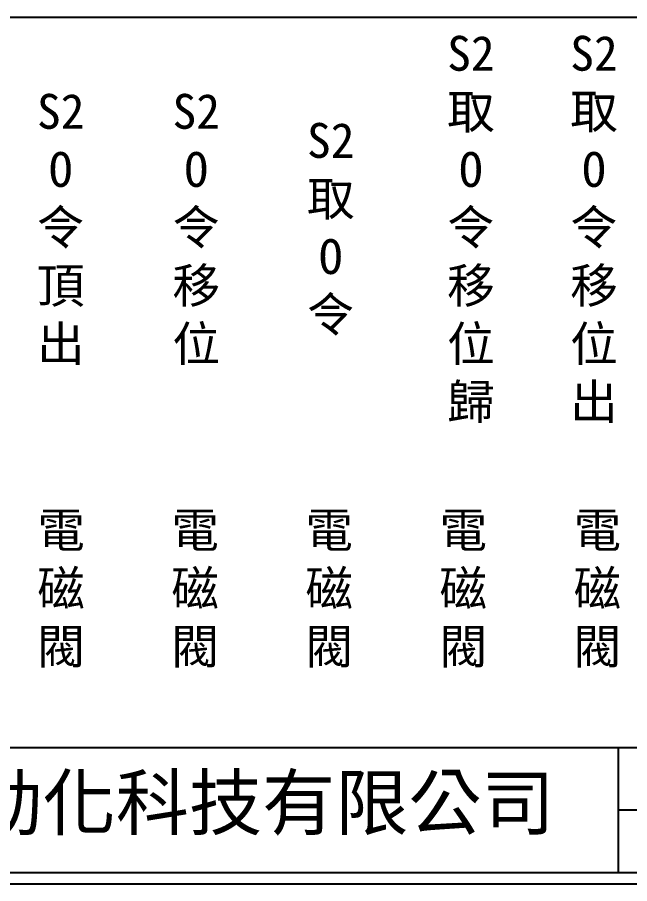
# Model space of a CAD drawing. Extents: x 926 to 1213, y 3 to 207.
# Drawn here: x 994.3 to 1062.8, y 3 to 100 of the extents above; entities that cross this region are included whole.
import ezdxf

# ---------------------------------------------------------------- set-up
doc = ezdxf.new("R2010")
doc.units = 0
doc.layers.add('圖框層', color=7, linetype='CONTINUOUS')
doc.layers.add('標尺寸層', color=3, linetype='CONTINUOUS')
doc.styles.add('CNS', font='romanc.shx', dxfattribs={"bigfont": 'chineset.shx'})
doc.styles.add('STSL', font='kaiu.ttf')

msp = doc.modelspace()

# ---------------------------------------------------------------- linework, layer by layer
at = {"layer": '圖框層', "color": 7}
for p, q in [((926.992, 18.25), (1211.493, 18.25)), ((1061.493, 4.25), (1061.493, 18.25)), ((1061.493, 11.25), (1211.493, 11.25)), ((926.992, 4.25), (1211.493, 4.25)), ((925.742, 3), (1212.742, 3))]:
    msp.add_line(p, q, dxfattribs=at)
at = {"layer": '標尺寸層', "color": 7}
msp.add_line((930.49, 99.958), (1208.361, 99.958), dxfattribs=at)

# ---------------------------------------------------------------- texts
at = {"layer": '圖框層', "color": 4, "style": 'STSL'}
msp.add_text('泓陞自動化科技有限公司', height=6, dxfattribs=at).set_placement((964.346, 9.076))
at = {"layer": '標尺寸層', "color": 7, "char_height": 3.9, "attachment_point": 5, "style": 'CNS'}
for s, insert, width in [('{\\fDFKai-SB|b0|i0|c136|p65;S2\\P取O令移位歸}', (1044.997, 76.225), 4.96081), ('{\\fDFKai-SB|b0|i0|c136|p65;S2\\P取O令移位出}', (1058.766, 76.225), 4.96081), ('{\\fDFKai-SB|b0|i0|c136|p65;S2\\PO令頂出}', (999.106, 76.225), 4.96081), ('{\\fDFKai-SB|b0|i0|c136|p65;S2\\PO令移位}', (1014.269, 76.225), 4.96081), ('{\\fDFKai-SB|b0|i0|c136|p65;S2\\P取O令}', (1029.315, 76.225), 4.96081), ('{\\fDFKai-SB|b0|i0|c136|p65;電磁閥}', (999.141, 35.841), 8.6627), ('{\\fDFKai-SB|b0|i0|c136|p65;電磁閥}', (1014.141, 35.841), 8.6627), ('{\\fDFKai-SB|b0|i0|c136|p65;電磁閥}', (1029.141, 35.841), 8.6627), ('{\\fDFKai-SB|b0|i0|c136|p65;電磁閥}', (1044.141, 35.841), 8.6627), ('{\\fDFKai-SB|b0|i0|c136|p65;電磁閥}', (1059.141, 35.841), 8.6627)]:
    msp.add_mtext(s, dxfattribs=dict(at, insert=insert, width=width))

doc.saveas('drawing.dxf')
